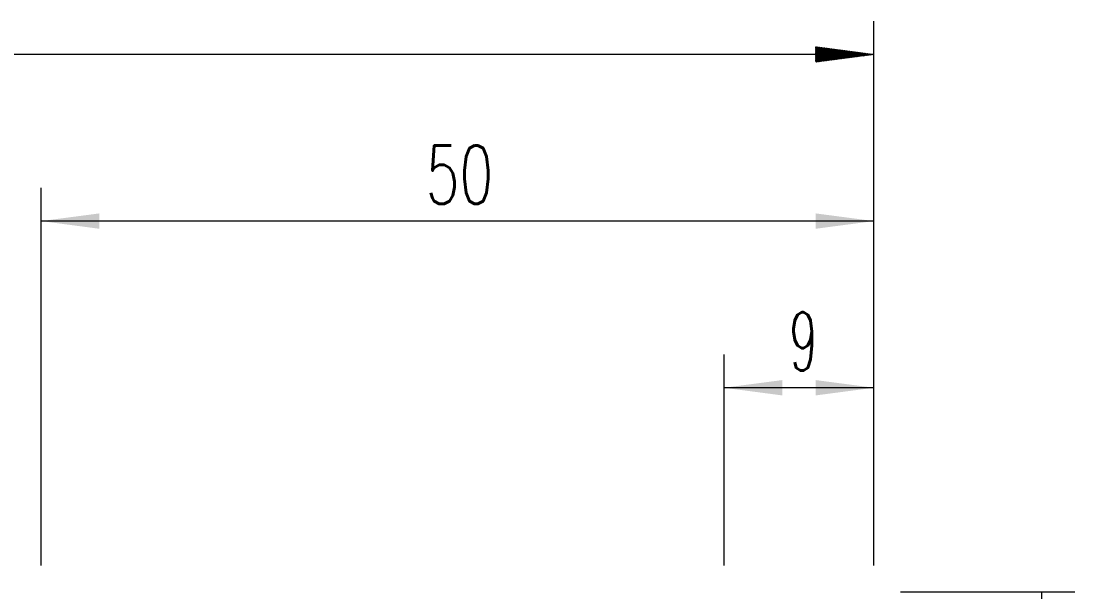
# Model space of a CAD drawing. Header units: millimetres. Extents: x -22 to 222, y -39 to 49.
# Drawn here: x 158.8 to 222.1, y 12.5 to 46.8 of the extents above; entities that cross this region are included whole.
import ezdxf

# ---------------------------------------------------------------- set-up
doc = ezdxf.new("R2010")
doc.units = ezdxf.units.MM
doc.layers.add('2', color=7, linetype='Continuous')
doc.layers.add('SK2', color=7, linetype='Continuous')
doc.styles.add('iso_b_vert', font='simplex.shx')
doc.dimstyles.get("Standard").update_dxf_attribs({"dimtxt": 0.18, "dimasz": 0.18, "dimexe": 0.18, "dimexo": 0.0625, "dimgap": 0.09, "dimtad": 1, "dimzin": 0, "dimdsep": 52, "dimtxsty": 'Standard', "dimcen": 0.09, "dimadec": 0, "dimazin": 0, "dimtfac": 1, "dimtdec": 4, "dimtofl": 0, "dimtmove": 0, "dimatfit": 3, "dimfxl": 1, "dimtolj": 1, "dimtzin": 0, "dimarcsym": 0})

# ---------------------------------------------------------------- blocks, each defined once
blk = doc.blocks.new('_U0')
at = {"layer": '2', "lineweight": 13}
for p, q in [((201, 14.0875), (201, 26.75)), ((210, 14.0875), (210, 26.75)), ((210, 24.75), (201, 24.75))]:
    blk.add_line(p, q, dxfattribs=at)
at = {"layer": '2', "lineweight": 18}
for points in [[(201, 24.75), (204.499998, 25.210784), (204.500002, 24.289216)], [(210, 24.75), (206.500002, 24.289216), (206.499998, 25.210784)]]:
    blk.add_solid(points, dxfattribs=at)
at = {"layer": '2', "lineweight": 18, "insert": (204.902767, 25.782634), "char_height": 3.5, "attachment_point": 7, "line_spacing_factor": 1.084337, "style": 'iso_b_vert'}
blk.add_mtext('\\W0.5742;9', dxfattribs=at)
blk = doc.blocks.new('_U1')
at = {"layer": '2', "lineweight": 13}
for p, q in [((160, 14.0875), (160, 36.75)), ((210, 14.0875), (210, 36.75)), ((210, 34.75), (160, 34.75))]:
    blk.add_line(p, q, dxfattribs=at)
at = {"layer": '2', "lineweight": 18}
for points in [[(160, 34.75), (163.499998, 35.210784), (163.500002, 34.289216)], [(210, 34.75), (206.500002, 34.289216), (206.499998, 35.210784)]]:
    blk.add_solid(points, dxfattribs=at)
at = {"layer": '2', "lineweight": 18, "insert": (183.095034, 35.782634), "char_height": 3.5, "attachment_point": 7, "line_spacing_factor": 1.084337, "style": 'iso_b_vert'}
blk.add_mtext('\\W0.6740;50', dxfattribs=at)

msp = doc.modelspace()

# ---------------------------------------------------------------- hatches: boundary and pattern name
at = {"layer": 'SK2', "lineweight": 13}
h = msp.add_hatch(dxfattribs=at)
h.set_pattern_fill('ANSI31', color=256, scale=0.0062, style=0)
h.paths.add_polyline_path([(210, 44.75), (206.5, 44.289), (206.5, 45.211)])

# ---------------------------------------------------------------- linework, layer by layer
at = {"layer": '2', "lineweight": 13}
for p, q in [((211.588, 12.5), (222.066, 12.5)), ((220.066, 12.5), (220.066, -12.5))]:
    msp.add_line(p, q, dxfattribs=at)
at = {"layer": 'SK2', "lineweight": 18}
for p, q in [((210, 14.088), (210, 46.75)), ((210, 44.75), (0, 44.75))]:
    msp.add_line(p, q, dxfattribs=at)

# ---------------------------------------------------------------- dimensions: what is measured, and where the dimension line sits
at = {"layer": '2', "lineweight": 18}
for base, p2, picture, middle in [((160, 34.75), (160, 12.5), '_U1', (185, 34.75)), ((201, 24.75), (201, 12.5), '_U0', (205.5, 24.75))]:
    dim = msp.add_linear_dim(base=base, p1=(210, 12.5), p2=p2, dimstyle='Standard', override={"dimtxt": 3.5, "dimasz": 3.5, "dimexe": 2, "dimexo": 1.5875, "dimgap": 1.75, "dimtad": 1, "dimtih": 1, "dimtoh": 0, "dimdec": 2, "dimlfac": 1, "dimzin": 8, "dimdsep": 46, "dimlunit": 2, "dimpost": '<>', "dimtxsty": 'iso_b_vert', "dimsah": 1, "dimse1": 0, "dimse2": 0, "dimsd1": 0, "dimsd2": 0, "dimclrd": 2, "dimclre": 2, "dimclrt": 2, "dimtol": 0, "dimtm": -0.1, "dimtfac": 1, "dimtdec": 2, "dimtofl": 1, "dimtmove": 0, "dimtzin": 8, "dimlwd": 13, "dimlwe": 13}, dxfattribs=at)
    dim.commit()
    dim.dimension.update_dxf_attribs({"geometry": picture, "text_midpoint": middle})

doc.saveas('drawing.dxf')
